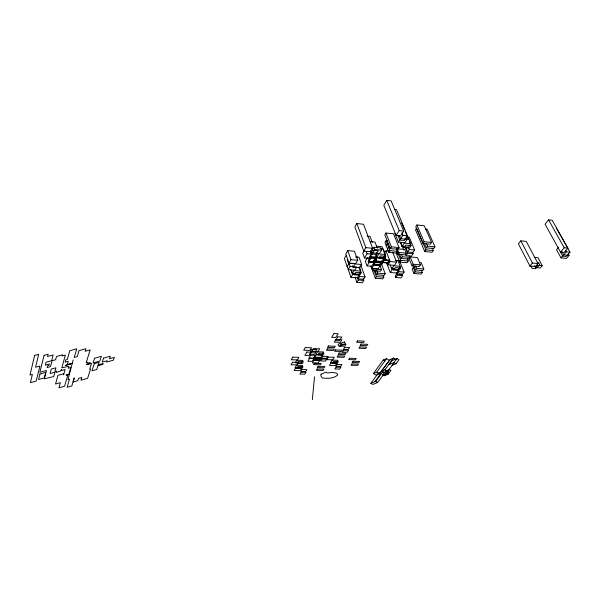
<?xml version="1.0" encoding="UTF-8"?>
<svg xmlns="http://www.w3.org/2000/svg" width="600" height="600" viewBox="0 0 600 600"><rect width="100%" height="100%" fill="white"/><g stroke="black" fill="none" stroke-linecap="round" stroke-linejoin="round"><path stroke-width="0.9" d="M312.337 399.645L314.528 376.815M356.85 223.545L354.862 226.972L363.78 251.07L370.522 251.678L372.608 248.28L363.487 224.243L356.85 223.545L365.85 247.657L363.78 251.07M347.745 250.612L350.97 259.68L348.983 263.002L355.702 263.558L357.712 260.25L354.442 251.212L347.745 250.612L345.795 253.95L348.975 263.025M346.26 255.315L344.37 258.532L350.947 277.35L357.517 277.845L359.483 274.665L352.897 274.163L350.947 277.35M347.115 266.61L349.065 263.34L353.228 263.685M386.745 200.355L383.82 205.245L396.112 235.478L400.59 235.928L403.688 231.075L391.14 200.88L386.745 200.355L399.195 230.61L396.112 235.478M350.13 266.377L348.173 269.64L354.832 270.173L356.812 266.918L350.13 266.377L349.065 263.34M361.688 264.525L359.685 267.795L353.032 267.255L355.013 263.978L361.688 264.525L359.077 257.347L355.755 257.062M364.47 250.417L362.745 253.26L364.478 257.947L369.263 258.368L371.888 254.115L370.71 250.987M360.757 271.103L358.778 274.312L352.185 273.803L354.15 270.577L360.757 271.103L359.257 266.933M364.478 257.947L367.08 253.688L366.21 251.34M367.478 257.7L365.332 261.18L367.072 265.89L371.79 266.28L374.392 262.125L373.8 260.558M373.23 248.625L374.062 247.267L380.737 247.89L381.608 250.132L379.493 253.5L371.168 252.803L370.507 251.055M371.168 252.803L372.735 250.26L372.075 248.513M370.388 251.423L371.362 254.017L369.81 256.538L375.337 257.025L376.905 254.513L376.245 252.788M312.03 351.24L313.65 348.623L319.733 348.825L318.097 351.435L310.515 351.225L311.73 349.252L316.793 349.425L315.57 351.39M372.832 252.9L374.925 249.517L374.062 247.267M361.192 272.82L359.7 275.228L354.24 274.808L355.718 272.392L361.192 272.82L359.07 266.94M385.905 233.025L384.81 234.78L390.285 248.603L397.935 249.315L399.06 247.575L393.487 233.798L385.905 233.025L391.403 246.847L390.285 248.603M368.212 261.75L370.822 257.543L375.57 257.955L375.757 258.457L373.132 262.65L368.4 262.252L368.212 261.75L372.945 262.147L375.57 257.955M368.4 262.252L371.01 258.045L370.41 256.237M360.983 265.657L365.062 276.915L363.57 279.285L358.163 278.888L359.64 276.502L359.017 274.77M363.15 278.678L363.772 280.41L362.295 282.765L356.91 282.375L358.38 280.013L357.45 277.41M367.072 265.89L369.66 261.728L368.197 257.79M376.718 253.298L378.3 250.763L372.735 250.26M387.72 240.885L386.04 240.728L384.945 242.468L388.838 252.353L396.45 253.042L397.567 251.317L396.45 248.535M385.41 254.513L383.295 257.835L376.702 257.257L378.795 253.92L385.41 254.513L383.272 249.022L380.798 248.798M375.33 260.94L375.045 260.19L377.115 256.882L377.4 257.632L375.33 260.94L381.892 261.502L383.993 258.21L383.7 257.46M375.135 261.593L373.192 264.69L379.507 265.215L381.472 262.132L375.135 261.593L374.595 260.16M382.043 261.577L382.62 263.07L381.54 264.757L373.95 264.127L375.015 262.433L374.16 260.175M386.153 245.528L387.248 243.78L388.935 243.945M371.85 268.298L373.778 265.23L380.085 265.755L378.135 268.808L371.85 268.298L370.935 265.853M381.502 269.618L380.438 271.275L372.907 270.675L373.965 269.01L381.502 269.618L379.462 264.12M384.3 253.41L385.957 250.808L388.702 251.055M387.465 248.858L388.567 247.125L390.255 247.282M385.77 256.305L384.188 258.795L378.728 258.315L380.295 255.817L385.77 256.305L382.043 246.705L376.605 246.202M383.888 259.62L382.32 262.087L387.72 262.545L389.303 260.093L383.888 259.62L384.082 260.123L382.507 262.582L387.915 263.04L389.498 260.587L389.303 260.093M388.838 252.353L389.947 250.62L386.04 240.728M381.218 263.31L385.192 273.72L384.135 275.347L376.68 274.778L377.73 273.135L376.748 270.517M406.185 236.858L407.183 239.265L404.955 242.7L398.362 242.055L400.567 238.612L399.248 235.38M383.175 275.52L383.82 277.215L382.763 278.835L375.345 278.272L376.388 276.645L374.16 270.69M402.93 235.245L407.377 235.702L404.28 240.487L399.855 240.045L402.93 235.245L401.888 232.718M396.518 249.938L397.26 248.79L404.775 249.487L406.268 253.125L405.135 254.835L397.612 254.16L396.735 251.97M392.692 252.218L396.63 262.118L394.507 265.358L388.065 264.817L390.165 261.562L385.957 250.808M396.952 252.12L396.225 253.245L399.757 262.08L407.183 262.718L408.3 261.038L407.317 258.638M402.037 246.525L404.243 243.127L410.798 243.757L408.57 247.14L402.037 246.525L400.312 242.288M397.612 254.16L398.73 252.435L397.26 248.79M416.895 224.955L415.755 226.71L422.94 243.458L430.388 244.185L431.58 242.438L424.275 225.75L416.895 224.955L424.118 241.702L422.94 243.458M404.01 247.612L405.668 245.07L411.09 245.587L409.418 248.123L404.01 247.612L403.32 245.94M416.64 228.188L415.515 229.913L424.77 251.55L432.12 252.24L433.29 250.53L432.21 248.048M400.215 266.295L398.1 269.49L391.717 268.972L393.817 265.763L400.215 266.295L398.002 260.745L395.272 260.505M392.393 269.332L398.76 269.85L396.66 273.015L390.308 272.513L392.393 269.332L391.725 267.63M400.53 268.013L398.94 270.405L393.653 269.978L395.235 267.577L400.53 268.013L399.952 266.558M409.065 258.585L412.058 265.897L419.34 266.505L420.472 264.862L417.428 257.572L410.168 256.928L408.683 259.103L401.235 258.45L402.353 256.748L401.4 254.4M399.757 262.08L400.868 260.392L398.287 253.965M407.528 237.083L409.305 237.263L414.63 249.983L412.965 252.48L407.603 251.985L409.26 249.48L408.555 247.778M412.395 252.038L413.077 253.68L411.42 256.155L406.088 255.675L407.73 253.185L405.375 247.447M396.045 260.468L399.518 260.767L404.055 272.1L402.465 274.462L397.23 274.05L398.805 271.68L398.168 270.06M395.805 277.53L397.373 275.175L396.787 273.697L395.228 276.045L395.805 277.53L401.018 277.928L402.592 275.587L402.007 274.11L399.397 273.9M412.058 265.897L413.175 264.24L410.168 256.928M425.362 228.998L427.192 229.192L434.94 246.84L433.755 248.558L426.375 247.853L427.545 246.127L426.457 243.593M415.08 267.63L413.287 267.48L412.185 269.1L413.97 273.48L421.162 274.058L422.28 272.445L421.373 270.263M424.77 251.55L425.933 249.84L416.993 229.02M419.415 262.582L421.215 262.74L423.825 268.957L422.692 270.585L415.478 269.993L416.603 268.358L415.635 266.017M413.97 273.48L415.08 271.86L413.287 267.48M373.365 373.597L383.22 360.015L386.595 358.62L389.362 360.293L379.425 373.822L376.132 375.18L373.365 373.597L376.665 372.24L386.595 358.62M370.853 383.355L378.413 373.028L383.347 370.995L375.705 381.368L370.853 383.355L372.832 384.45L377.678 382.47L383.032 375.24M394.17 362.61L387.615 371.43L384.315 372.788L381.577 371.197L390.217 359.438L393.592 358.043L396.24 359.663M374.843 381.72L380.4 374.168L381.278 373.808M381.577 371.197L384.893 369.832L393.592 358.043M382.59 374.985L385.365 371.243L389.467 369.555L390.938 370.425L388.14 374.168L384.067 375.84L382.59 374.985L386.67 373.312L389.467 369.555M384.592 374.168L383.587 375.517L387.105 374.07L388.597 372.075L387.158 372.66M385.627 373.74L386.745 372.233M397.035 358.597L392.01 360.675L389.092 364.62L394.088 362.558L397.035 358.597L398.993 359.805L396.045 363.75L392.13 365.362M520.808 240.833L518.408 243.885L529.928 266.07L535.463 266.572L537.975 263.55L526.283 241.41L520.808 240.833L532.425 263.032L537.975 263.55M567.893 248.145L564.217 247.763L560.565 252.083L564.232 252.45L567.893 248.145L552.18 220.29L548.565 219.855L545.085 224.197L562.717 256.095L566.355 256.455L570 252.202L556.41 228.105M529.928 266.07L532.425 263.032M537.555 263.767L538.553 262.56L539.648 264.63L537.143 267.645M534.915 265.957L535.763 267.562L537.645 265.298L542.213 265.718L537.96 257.707L534.322 257.355M542.213 265.718L540.322 267.975L535.763 267.562M558.57 247.26L556.507 249.712L561.023 257.88L566.445 258.405L569.062 255.36L568.148 253.733M561.023 257.88L563.632 254.82L569.062 255.36M562.717 256.095L566.355 251.835L570 252.202M73.133 359.933L67.965 379.657L69.495 379.23L67.125 387.278L71.835 385.957L74.258 377.895L73.095 381.99L77.828 380.663L78.517 378.397L81.84 377.468L80.992 380.183L87.6 378.33L90.623 368.888L89.662 369.157L91.515 363.33L86.61 364.71L89.895 363.397L90.188 362.475L87.03 363.36L87.39 362.22L86.235 362.543L90.165 349.897L85.155 351.3L85.942 348.705L79.02 350.647L77.265 356.595L74.205 357.45L76.733 348.795L69.78 350.737L67.32 359.423L65.797 359.85L65.145 362.175L68.235 361.305L67.297 364.605L72.172 363.24M358.38 280.013L363.772 280.41M359.64 276.502L365.062 276.915M376.388 276.645L383.82 277.215M377.73 273.135L385.192 273.72M397.373 275.175L402.592 275.587M398.805 271.68L404.055 272.1M415.08 271.86L422.28 272.445M416.603 268.358L423.825 268.957M375.045 260.19L376.688 260.332M390.165 261.562L396.63 262.118M413.175 264.24L420.472 264.862M350.97 259.68L357.712 260.25M369.66 261.728L374.392 262.125M375.015 262.433L382.62 263.07M377.4 257.632L383.993 258.21M369.472 257.138L372.623 257.415M400.868 260.392L408.3 261.038M356.062 256.845L357.84 257.002M371.01 258.045L375.757 258.457M384.082 260.123L389.498 260.587M371.362 254.017L376.905 254.513M402.353 256.748L409.815 257.415L409.17 255.855M367.08 253.688L371.888 254.115M380.407 257.168L382.058 257.317M365.85 247.657L372.608 248.28M389.947 250.62L397.567 251.317M374.925 249.517L381.608 250.132M398.73 252.435L406.268 253.125M407.73 253.185L413.077 253.68M391.403 246.847L399.06 247.575M409.26 249.48L414.63 249.983M425.933 249.84L433.29 250.53M427.545 246.127L434.94 246.84M370.35 241.62L374.955 242.055L377.295 248.153M424.118 241.702L431.58 242.438M367.26 236.13L369.998 236.4L372.3 242.438M400.567 238.612L407.183 239.265M399.195 230.61L403.688 231.075M394.725 209.37L396.472 209.572L410.798 243.757M375.705 381.368L377.678 382.47M379.538 373.673L380.4 374.168M376.665 372.24L379.425 373.822M386.67 373.312L388.14 374.168M386.295 371.97L387.255 372.532M384.893 369.832L387.967 371.572M383.22 360.015L384.855 360.998M394.088 362.558L396.045 363.75M390.217 359.438L391.838 360.42M548.565 219.855L564.217 247.763M565.447 250.222L566.355 251.835M561.81 251.55L563.632 254.82M534.57 265.853L536.07 268.725L532.125 268.373L531 266.212M424.56 243.638L426.375 247.853M401.685 223.028L404.467 229.71M405.165 231.382L406.905 235.56M407.603 237.233L408.653 239.737M409.35 241.41L411.09 245.587M413.558 265.312L415.478 269.993M405.855 247.74L407.603 251.985M398.13 235.83L399.855 240.045M400.732 242.558L403.748 249.938M405.42 254.032L406.088 255.675M394.755 233.19L398.362 242.055M399.345 253.755L401.235 258.45M396.592 272.43L397.23 274.05M393.082 268.522L393.653 269.978M390.173 264.998L391.717 268.972M387.72 262.545L387.915 263.04M384.855 256.545L386.138 259.853M387.097 262.335L388.065 264.817M386.355 262.32L390.308 272.513M381.608 260.752L381.892 261.502M375.81 254.903L376.702 257.257M373.388 262.62L373.95 264.127M372.945 262.147L373.132 262.65M375.053 270.428L376.68 274.778M371.355 266.49L372.907 270.675M370.92 266.37L375.345 278.272M357.548 277.147L358.163 278.888M352.462 265.657L353.032 267.255M355.072 277.17L356.91 282.375M351.69 270.735L352.897 274.163M347.19 259.59L348.952 264.608M350.715 269.625L352.185 273.803M321.015 374.235L320.888 375.952L322.222 377.918C327.428 378.585 333.72 378.803 337.785 374.91L336.697 373.192L332.048 372.368L327.36 372.998L326.017 372.135L321.015 374.235M34.627 355.433L30 375.053L32.385 374.385L30.398 382.695L36.203 381.067L39.915 366.03L35.55 367.252L38.67 354.3L34.627 355.433M44.085 355.32L39.862 372.293L46.418 370.455L44.265 378.81L53.752 376.575L54.938 372.18L50.123 373.53L51.3 369.09L55.927 367.793L54.922 371.513L56.543 371.062L56.168 372.428L60.345 371.257L61.328 369.562L61.74 369.45L61.425 370.567L65.078 369.548L63.57 374.835L63.713 373.763L57.922 375.39L55.537 384.007L60.367 382.657L58.912 387.825L64.59 386.235L67.898 374.827L66.157 375.315L66.285 374.873L68.903 374.138L70.823 367.553L68.317 368.25L68.873 366.33L61.823 367.785L65.355 355.11L62.123 356.01L62.453 354.832L56.483 356.505L55.62 359.73L52.057 360.72L50.528 366.57L47.093 367.56L47.543 365.82L48.983 365.423L49.343 364.005L45.33 365.13L46.072 362.235L51.63 360.675L53.13 354.945L47.527 356.513L48.113 354.195L44.085 355.32M39.953 373.995L38.572 379.515L44.385 377.88L45.81 372.353L39.953 373.995M65.692 365.34L70.567 363.975L65.692 365.34M94.627 358.237L93.12 362.925L99.87 361.035L101.415 356.332L94.627 358.237M94.282 363.69L91.972 370.845L96.75 369.51L99.105 362.34L94.282 363.69M98.363 364.793L98.062 365.722L102.855 364.38L103.17 363.45L98.363 364.793M103.567 358.118L102.233 362.115L107.123 360.75L106.68 362.048L113.4 360.165L114.375 357.36L109.477 358.733L110.333 356.22L103.567 358.118M292.808 357.15L291.27 359.73L297.39 359.903L298.942 357.33L292.808 357.15M292.567 362.235L291.045 364.77L297.105 364.92L298.65 362.392L292.567 362.235M296.798 360.24L295.252 362.79L301.312 362.947L302.873 360.413L296.798 360.24M305.31 347.565L303.712 350.197L309.847 350.407L311.46 347.775L305.31 347.565M298.365 361.582L297.202 363.487L302.228 363.623L303.397 361.718L298.365 361.582M296.52 365.257L294.99 367.77L300.998 367.913L302.543 365.407L296.52 365.257M295.665 368.01L294.142 370.5L300.127 370.635L301.665 368.153L295.665 368.01M298.08 366.57L296.925 368.452L301.905 368.565L303.067 366.69L298.08 366.57M306.9 352.043L304.875 355.35L309.233 355.485L311.272 352.185L306.9 352.043M310.793 352.132L309.585 354.09L314.618 354.24L315.84 352.298L310.793 352.132M310.785 355.178L308.76 358.44L313.08 358.567L315.12 355.305L310.785 355.178M301.95 369.54L300.803 371.4L305.73 371.505L306.9 369.653L301.95 369.54M301.08 372.248L299.933 374.085L304.853 374.19L306.007 372.345L301.08 372.248M309.862 357.998L307.845 361.237L312.15 361.358L314.175 358.125L309.862 357.998M317.498 351.78L315.877 354.368L321.892 354.555L323.528 351.975L317.498 351.78M316.538 354.63L314.933 357.195L320.918 357.375L322.545 354.81L316.538 354.63M314.805 357.697L313.298 360.105L319.058 360.263L320.587 357.862L314.805 357.697M314.76 358.335L313.935 359.647L320.865 359.843L321.705 358.53L314.76 358.335M313.868 360.487L312.368 362.88L318.105 363.03L319.627 360.653L313.868 360.487M319.013 353.153L317.79 355.095L322.778 355.245L324.007 353.31L319.013 353.153M314.34 363.337L313.515 364.635L320.392 364.808L321.225 363.517L314.34 363.337M334.02 333.54L331.642 337.298L335.722 337.462L338.115 333.712L334.02 333.54M328.327 345.99L327.457 347.355L334.44 347.595L335.31 346.245L328.327 345.99M327.315 348.877L326.452 350.228L333.405 350.46L334.275 349.118L327.315 348.877M322.785 356.25L321.562 358.17L326.498 358.312L327.735 356.4L322.785 356.25M321.817 359.048L320.595 360.952L325.515 361.087L326.745 359.19L321.817 359.048M318.09 366.315L317.265 367.597L324.082 367.763L324.907 366.487L318.09 366.315M335.925 339.465L334.215 342.127L340.237 342.36L341.962 339.705L335.925 339.465M317.153 369.03L316.335 370.305L323.123 370.455L323.947 369.188L317.153 369.03M337.778 336.862L335.4 340.567L339.442 340.725L341.835 337.028L337.778 336.862M328.418 357.112L326.782 359.647L332.67 359.812L334.327 357.285L328.418 357.112M335.423 349.913L334.553 351.248L341.43 351.48L342.308 350.145L335.423 349.913M341.085 344.115L339.795 346.087L344.737 346.267L346.035 344.303L341.085 344.115M332.077 360.142L330.442 362.647L336.285 362.805L337.935 360.308L332.077 360.142M331.08 362.895L329.452 365.377L335.272 365.528L336.915 363.053L331.08 362.895M333.517 361.462L332.288 363.337L337.125 363.465L338.37 361.597L333.517 361.462M339.067 353.025L338.197 354.345L345.015 354.562L345.892 353.243L339.067 353.025M338.025 355.83L337.163 357.142L343.957 357.345L344.827 356.04L338.025 355.83M344.715 347.288L343.425 349.237L348.322 349.41L349.62 347.468L344.715 347.288M343.642 350.138L342.368 352.072L347.243 352.23L348.532 350.303L343.642 350.138M337.11 364.44L335.873 366.293L340.673 366.413L341.918 364.56L337.11 364.44M336.097 367.14L334.875 368.985L339.653 369.09L340.89 367.26L336.097 367.14M357.502 340.882L356.587 342.248L363.413 342.51L364.335 341.153L357.502 340.882M349.538 358.267L348.66 359.565L355.343 359.76L356.228 358.47L349.538 358.267M361.005 344.077L360.09 345.42L366.855 345.668L367.778 344.332L361.005 344.077M359.865 346.928L358.957 348.263L365.7 348.502L366.615 347.175L359.865 346.928M353.01 361.26L352.132 362.535L358.755 362.715L359.64 361.44L353.01 361.26M351.938 363.968L351.06 365.243L357.66 365.407L358.545 364.14L351.938 363.968M344.392 341.895L338.062 344.235L339.15 346.373L345.457 344.048L344.392 341.895"/></g></svg>
